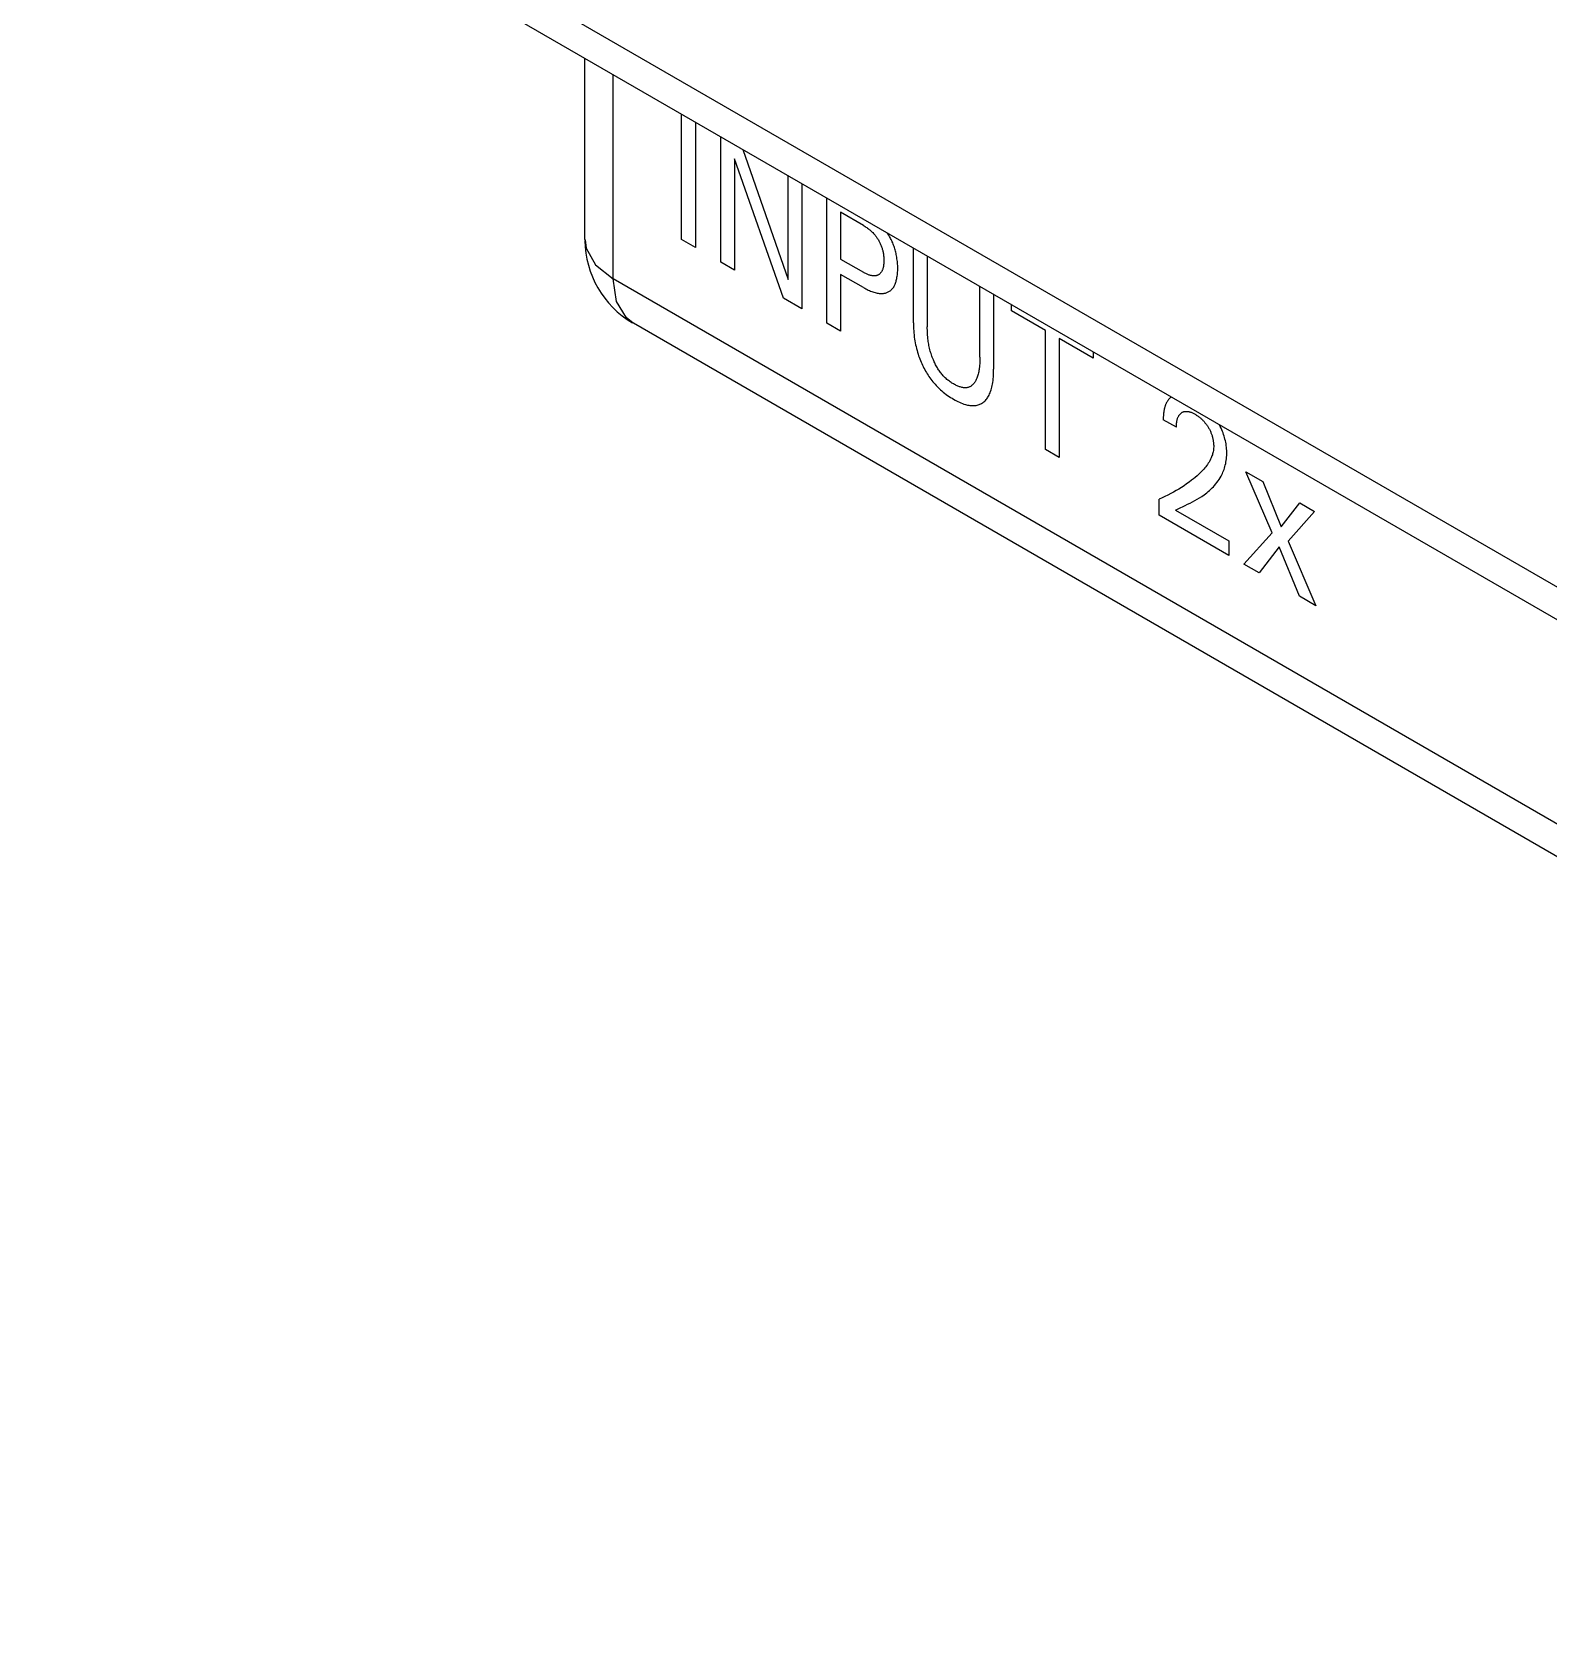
# Model space of a CAD drawing. Extents: x 0 to 420, y 0 to 297.
# Drawn here: x 165.49 to 181.18, y 132.02 to 148.7 of the extents above; entities that cross this region are included whole.
import ezdxf

# ---------------------------------------------------------------- set-up
doc = ezdxf.new("R2010")
doc.units = 0
doc.header["$LTSCALE"] = 23.1
doc.layers.add('40000_ISO', color=7, linetype='CONTINUOUS')

msp = doc.modelspace()

# ---------------------------------------------------------------- linework, layer by layer
at = {"layer": '40000_ISO', "color": 7, "linetype": 'CONTINUOUS'}
for p, q in [((189.18, 138.397), (165.492, 152.073)), ((189.387, 137.939), (165.699, 151.615)), ((171.209, 146.561), (171.209, 148.434)), ((171.502, 146.153), (171.502, 148.264)), ((172.209, 146.561), (172.209, 147.856)), ((172.353, 147.774), (172.353, 146.479)), ((172.615, 146.327), (172.615, 147.622)), ((172.757, 147.396), (172.757, 146.245)), ((173.262, 145.954), (172.757, 147.396)), ((172.842, 147.491), (173.312, 146.149)), ((173.312, 146.149), (173.312, 147.22)), ((173.454, 147.138), (173.454, 145.843)), ((173.71, 145.695), (173.71, 146.99)), ((173.853, 146.843), (173.853, 146.359)), ((174.091, 146.706), (173.853, 146.843)), ((174.091, 146.706), (174.099, 146.701)), ((174.099, 146.701), (174.107, 146.696)), ((174.107, 146.696), (174.116, 146.69)), ((174.116, 146.69), (174.124, 146.685)), ((174.124, 146.685), (174.132, 146.679)), ((174.132, 146.679), (174.141, 146.672)), ((174.141, 146.672), (174.149, 146.666)), ((174.149, 146.666), (174.155, 146.661)), ((171.209, 146.561), (171.21, 146.557)), ((171.21, 146.557), (171.221, 146.472)), ((172.353, 146.479), (172.209, 146.561)), ((174.155, 146.661), (174.162, 146.655)), ((174.162, 146.655), (174.168, 146.65)), ((174.168, 146.65), (174.174, 146.644)), ((174.174, 146.644), (174.181, 146.638)), ((174.181, 146.638), (174.187, 146.632)), ((174.187, 146.632), (174.193, 146.625)), ((174.193, 146.625), (174.199, 146.619)), ((174.199, 146.619), (174.204, 146.612)), ((174.204, 146.612), (174.21, 146.606)), ((174.21, 146.606), (174.215, 146.599)), ((174.215, 146.599), (174.22, 146.592)), ((174.22, 146.592), (174.225, 146.585)), ((174.225, 146.585), (174.23, 146.578)), ((174.23, 146.578), (174.235, 146.571)), ((174.235, 146.571), (174.24, 146.564)), ((174.24, 146.564), (174.244, 146.557)), ((174.244, 146.557), (174.248, 146.549)), ((174.248, 146.549), (174.252, 146.542)), ((174.252, 146.542), (174.256, 146.534)), ((174.256, 146.534), (174.26, 146.527)), ((174.26, 146.527), (174.264, 146.519)), ((174.264, 146.519), (174.267, 146.511)), ((174.267, 146.511), (174.271, 146.503)), ((174.271, 146.503), (174.274, 146.496)), ((174.274, 146.496), (174.277, 146.487)), ((174.346, 146.616), (174.34, 146.627)), ((174.353, 146.605), (174.346, 146.616)), ((174.359, 146.594), (174.353, 146.605)), ((174.365, 146.583), (174.359, 146.594)), ((174.371, 146.571), (174.365, 146.583)), ((174.377, 146.56), (174.371, 146.571)), ((174.382, 146.549), (174.377, 146.56)), ((174.388, 146.537), (174.382, 146.549)), ((174.393, 146.526), (174.388, 146.537)), ((174.397, 146.514), (174.393, 146.526)), ((174.402, 146.502), (174.397, 146.514)), ((174.407, 146.49), (174.402, 146.502)), ((171.221, 146.472), (171.318, 146.3)), ((173.853, 146.359), (174.091, 146.222)), ((174.277, 146.487), (174.28, 146.479)), ((174.28, 146.479), (174.282, 146.471)), ((174.282, 146.471), (174.285, 146.463)), ((174.285, 146.463), (174.287, 146.455)), ((174.287, 146.455), (174.289, 146.447)), ((174.289, 146.447), (174.291, 146.439)), ((174.291, 146.439), (174.293, 146.43)), ((174.293, 146.43), (174.294, 146.422)), ((174.294, 146.422), (174.296, 146.412)), ((174.296, 146.412), (174.297, 146.402)), ((174.297, 146.402), (174.299, 146.392)), ((174.299, 146.392), (174.3, 146.383)), ((174.3, 146.383), (174.3, 146.373)), ((174.3, 146.373), (174.301, 146.363)), ((174.301, 146.363), (174.301, 146.354)), ((174.301, 146.354), (174.301, 146.344)), ((174.301, 146.344), (174.301, 146.335)), ((174.301, 146.335), (174.301, 146.326)), ((174.411, 146.478), (174.407, 146.49)), ((174.415, 146.465), (174.411, 146.478)), ((174.418, 146.453), (174.415, 146.465)), ((174.422, 146.441), (174.418, 146.453)), ((174.425, 146.429), (174.422, 146.441)), ((174.428, 146.417), (174.425, 146.429)), ((174.43, 146.405), (174.428, 146.417)), ((174.432, 146.393), (174.43, 146.405)), ((174.435, 146.378), (174.432, 146.393)), ((174.437, 146.363), (174.435, 146.378)), ((174.439, 146.349), (174.437, 146.363)), ((174.441, 146.334), (174.439, 146.349)), ((174.442, 146.32), (174.441, 146.334)), ((174.607, 145.7), (174.607, 146.472)), ((174.75, 146.389), (174.75, 145.659)), ((171.318, 146.3), (171.502, 146.153)), ((172.757, 146.245), (172.615, 146.327)), ((173.853, 146.201), (173.853, 145.612)), ((174.091, 146.064), (173.853, 146.201)), ((174.098, 146.218), (174.091, 146.222)), ((174.105, 146.214), (174.098, 146.218)), ((174.113, 146.21), (174.105, 146.214)), ((174.12, 146.206), (174.113, 146.21)), ((174.128, 146.203), (174.12, 146.206)), ((174.135, 146.2), (174.128, 146.203)), ((174.142, 146.197), (174.135, 146.2)), ((174.149, 146.194), (174.142, 146.197)), ((174.156, 146.192), (174.149, 146.194)), ((174.162, 146.19), (174.156, 146.192)), ((174.169, 146.189), (174.162, 146.19)), ((174.175, 146.188), (174.169, 146.189)), ((174.181, 146.186), (174.175, 146.188)), ((174.187, 146.186), (174.181, 146.186)), ((174.193, 146.185), (174.187, 146.186)), ((174.199, 146.185), (174.193, 146.185)), ((174.205, 146.185), (174.199, 146.185)), ((174.21, 146.185), (174.205, 146.185)), ((174.216, 146.186), (174.21, 146.185)), ((174.221, 146.187), (174.216, 146.186)), ((174.226, 146.188), (174.221, 146.187)), ((174.231, 146.19), (174.226, 146.188)), ((174.236, 146.191), (174.231, 146.19)), ((174.24, 146.193), (174.236, 146.191)), ((174.245, 146.196), (174.24, 146.193)), ((174.249, 146.198), (174.245, 146.196)), ((174.253, 146.201), (174.249, 146.198)), ((174.257, 146.204), (174.253, 146.201)), ((174.261, 146.207), (174.257, 146.204)), ((174.264, 146.211), (174.261, 146.207)), ((174.268, 146.215), (174.264, 146.211)), ((174.271, 146.219), (174.268, 146.215)), ((174.274, 146.223), (174.271, 146.219)), ((174.277, 146.228), (174.274, 146.223)), ((174.28, 146.233), (174.277, 146.228)), ((174.283, 146.238), (174.28, 146.233)), ((174.285, 146.243), (174.283, 146.238)), ((174.287, 146.249), (174.285, 146.243)), ((174.289, 146.255), (174.287, 146.249)), ((174.291, 146.261), (174.289, 146.255)), ((174.293, 146.267), (174.291, 146.261)), ((174.294, 146.273), (174.293, 146.267)), ((174.296, 146.282), (174.294, 146.273)), ((174.297, 146.29), (174.296, 146.282)), ((174.299, 146.299), (174.297, 146.29)), ((174.3, 146.308), (174.299, 146.299)), ((174.301, 146.326), (174.3, 146.317)), ((174.3, 146.317), (174.3, 146.308)), ((174.435, 146.158), (174.437, 146.171)), ((174.437, 146.171), (174.439, 146.183)), ((174.439, 146.183), (174.441, 146.196)), ((174.441, 146.196), (174.442, 146.209)), ((174.443, 146.306), (174.442, 146.32)), ((174.442, 146.209), (174.443, 146.223)), ((174.444, 146.291), (174.443, 146.306)), ((174.443, 146.223), (174.444, 146.236)), ((174.444, 146.278), (174.444, 146.291)), ((174.444, 146.264), (174.444, 146.278)), ((174.444, 146.25), (174.444, 146.264)), ((174.444, 146.236), (174.444, 146.25)), ((171.537, 145.92), (171.502, 146.153)), ((195.191, 132.477), (171.502, 146.153)), ((174.091, 146.064), (174.103, 146.058)), ((174.103, 146.058), (174.115, 146.051)), ((174.115, 146.051), (174.127, 146.045)), ((174.127, 146.045), (174.14, 146.039)), ((174.14, 146.039), (174.152, 146.033)), ((174.152, 146.033), (174.164, 146.028)), ((174.164, 146.028), (174.176, 146.023)), ((174.176, 146.023), (174.188, 146.019)), ((174.188, 146.019), (174.199, 146.015)), ((174.199, 146.015), (174.21, 146.012)), ((174.21, 146.012), (174.22, 146.009)), ((174.22, 146.009), (174.231, 146.007)), ((174.231, 146.007), (174.241, 146.005)), ((174.241, 146.005), (174.251, 146.004)), ((174.251, 146.004), (174.262, 146.003)), ((174.262, 146.003), (174.271, 146.002)), ((174.271, 146.002), (174.28, 146.003)), ((174.28, 146.003), (174.288, 146.003)), ((174.288, 146.003), (174.296, 146.004)), ((174.296, 146.004), (174.304, 146.005)), ((174.304, 146.005), (174.311, 146.006)), ((174.311, 146.006), (174.319, 146.008)), ((174.319, 146.008), (174.326, 146.01)), ((174.326, 146.01), (174.333, 146.013)), ((174.333, 146.013), (174.34, 146.016)), ((174.34, 146.016), (174.347, 146.019)), ((174.347, 146.019), (174.354, 146.023)), ((174.354, 146.023), (174.36, 146.026)), ((174.36, 146.026), (174.366, 146.031)), ((174.366, 146.031), (174.372, 146.035)), ((174.372, 146.035), (174.378, 146.04)), ((174.378, 146.04), (174.383, 146.046)), ((174.383, 146.046), (174.388, 146.051)), ((174.388, 146.051), (174.393, 146.057)), ((174.393, 146.057), (174.398, 146.063)), ((174.398, 146.063), (174.403, 146.07)), ((174.403, 146.07), (174.407, 146.078)), ((174.407, 146.078), (174.411, 146.085)), ((174.411, 146.085), (174.415, 146.093)), ((174.415, 146.093), (174.419, 146.101)), ((174.419, 146.101), (174.422, 146.11)), ((174.422, 146.11), (174.425, 146.119)), ((174.425, 146.119), (174.428, 146.128)), ((174.428, 146.128), (174.43, 146.137)), ((174.43, 146.137), (174.433, 146.146)), ((174.433, 146.146), (174.435, 146.158)), ((175.295, 145.345), (175.295, 146.075)), ((171.638, 145.75), (171.537, 145.92)), ((173.454, 145.843), (173.262, 145.954)), ((175.437, 145.993), (175.437, 145.221)), ((175.622, 145.822), (175.622, 145.886)), ((171.705, 145.698), (171.638, 145.75)), ((171.71, 145.695), (171.705, 145.698)), ((195.398, 132.019), (171.71, 145.695)), ((173.853, 145.612), (173.71, 145.695)), ((174.607, 145.7), (174.607, 145.68)), ((174.607, 145.68), (174.608, 145.659)), ((175.973, 145.619), (175.622, 145.822)), ((174.608, 145.659), (174.609, 145.638)), ((174.609, 145.638), (174.61, 145.617)), ((174.61, 145.617), (174.612, 145.596)), ((174.612, 145.596), (174.614, 145.575)), ((174.614, 145.575), (174.616, 145.553)), ((174.616, 145.553), (174.619, 145.531)), ((174.619, 145.531), (174.622, 145.512)), ((174.622, 145.512), (174.626, 145.493)), ((174.75, 145.642), (174.75, 145.659)), ((174.751, 145.624), (174.75, 145.642)), ((174.751, 145.607), (174.751, 145.624)), ((174.752, 145.589), (174.751, 145.607)), ((174.754, 145.571), (174.752, 145.589)), ((174.755, 145.554), (174.754, 145.571)), ((174.757, 145.535), (174.755, 145.554)), ((174.759, 145.521), (174.757, 145.535)), ((174.761, 145.507), (174.759, 145.521)), ((174.763, 145.493), (174.761, 145.507)), ((175.973, 144.389), (175.973, 145.619)), ((176.116, 145.537), (176.116, 144.306)), ((176.466, 145.334), (176.116, 145.537)), ((174.626, 145.493), (174.63, 145.473)), ((174.63, 145.473), (174.634, 145.454)), ((174.634, 145.454), (174.639, 145.434)), ((174.639, 145.434), (174.644, 145.415)), ((174.644, 145.415), (174.649, 145.395)), ((174.649, 145.395), (174.655, 145.375)), ((174.655, 145.375), (174.661, 145.359)), ((174.661, 145.359), (174.667, 145.343)), ((174.667, 145.343), (174.673, 145.327)), ((174.766, 145.479), (174.763, 145.493)), ((174.768, 145.465), (174.766, 145.479)), ((174.771, 145.45), (174.768, 145.465)), ((174.774, 145.436), (174.771, 145.45)), ((174.778, 145.421), (174.774, 145.436)), ((174.781, 145.408), (174.778, 145.421)), ((174.785, 145.395), (174.781, 145.408)), ((174.789, 145.382), (174.785, 145.395)), ((174.793, 145.369), (174.789, 145.382)), ((174.798, 145.356), (174.793, 145.369)), ((174.802, 145.343), (174.798, 145.356)), ((174.807, 145.33), (174.802, 145.343)), ((174.813, 145.317), (174.807, 145.33)), ((175.295, 145.345), (175.295, 145.327)), ((175.295, 145.327), (175.295, 145.31)), ((176.466, 145.399), (176.466, 145.334)), ((174.673, 145.327), (174.679, 145.31)), ((174.679, 145.31), (174.686, 145.294)), ((174.686, 145.294), (174.693, 145.278)), ((174.693, 145.278), (174.7, 145.262)), ((174.7, 145.262), (174.708, 145.247)), ((174.708, 145.247), (174.716, 145.231)), ((174.716, 145.231), (174.724, 145.216)), ((174.724, 145.216), (174.732, 145.201)), ((174.732, 145.201), (174.741, 145.186)), ((174.741, 145.186), (174.75, 145.172)), ((174.75, 145.172), (174.759, 145.158)), ((174.817, 145.307), (174.813, 145.317)), ((174.822, 145.296), (174.817, 145.307)), ((174.827, 145.285), (174.822, 145.296)), ((174.832, 145.275), (174.827, 145.285)), ((174.837, 145.264), (174.832, 145.275)), ((174.843, 145.254), (174.837, 145.264)), ((174.849, 145.244), (174.843, 145.254)), ((174.855, 145.234), (174.849, 145.244)), ((174.861, 145.224), (174.855, 145.234)), ((174.867, 145.214), (174.861, 145.224)), ((174.874, 145.205), (174.867, 145.214)), ((174.88, 145.196), (174.874, 145.205)), ((174.887, 145.187), (174.88, 145.196)), ((174.894, 145.178), (174.887, 145.187)), ((174.901, 145.17), (174.894, 145.178)), ((174.908, 145.161), (174.901, 145.17)), ((174.915, 145.153), (174.908, 145.161)), ((175.277, 145.17), (175.274, 145.159)), ((175.28, 145.182), (175.277, 145.17)), ((175.282, 145.193), (175.28, 145.182)), ((175.285, 145.205), (175.282, 145.193)), ((175.287, 145.216), (175.285, 145.205)), ((175.288, 145.228), (175.287, 145.216)), ((175.29, 145.244), (175.288, 145.228)), ((175.292, 145.261), (175.29, 145.244)), ((175.293, 145.277), (175.292, 145.261)), ((175.294, 145.294), (175.293, 145.277)), ((175.295, 145.31), (175.294, 145.294)), ((175.435, 145.141), (175.436, 145.161)), ((175.436, 145.161), (175.437, 145.181)), ((175.437, 145.201), (175.437, 145.221)), ((175.437, 145.181), (175.437, 145.201)), ((174.759, 145.158), (174.768, 145.144)), ((174.768, 145.144), (174.778, 145.13)), ((174.778, 145.13), (174.788, 145.116)), ((174.788, 145.116), (174.798, 145.103)), ((174.798, 145.103), (174.809, 145.09)), ((174.809, 145.09), (174.82, 145.077)), ((174.82, 145.077), (174.831, 145.065)), ((174.831, 145.065), (174.842, 145.052)), ((174.842, 145.052), (174.853, 145.04)), ((174.853, 145.04), (174.865, 145.029)), ((174.865, 145.029), (174.877, 145.018)), ((174.877, 145.018), (174.888, 145.007)), ((174.888, 145.007), (174.9, 144.996)), ((174.9, 144.996), (174.915, 144.984)), ((174.922, 145.145), (174.915, 145.153)), ((174.93, 145.138), (174.922, 145.145)), ((174.937, 145.131), (174.93, 145.138)), ((174.946, 145.123), (174.937, 145.131)), ((174.954, 145.115), (174.946, 145.123)), ((174.963, 145.108), (174.954, 145.115)), ((174.971, 145.102), (174.963, 145.108)), ((174.98, 145.095), (174.971, 145.102)), ((174.988, 145.089), (174.98, 145.095)), ((174.997, 145.083), (174.988, 145.089)), ((175.006, 145.077), (174.997, 145.083)), ((175.014, 145.072), (175.006, 145.077)), ((175.023, 145.067), (175.014, 145.072)), ((175.032, 145.062), (175.023, 145.067)), ((175.041, 145.057), (175.032, 145.062)), ((175.049, 145.053), (175.041, 145.057)), ((175.058, 145.049), (175.049, 145.053)), ((175.067, 145.045), (175.058, 145.049)), ((175.075, 145.042), (175.067, 145.045)), ((175.084, 145.038), (175.075, 145.042)), ((175.092, 145.036), (175.084, 145.038)), ((175.101, 145.033), (175.092, 145.036)), ((175.109, 145.031), (175.101, 145.033)), ((175.117, 145.03), (175.109, 145.031)), ((175.124, 145.029), (175.117, 145.03)), ((175.131, 145.028), (175.124, 145.029)), ((175.139, 145.028), (175.131, 145.028)), ((175.146, 145.028), (175.139, 145.028)), ((175.153, 145.028), (175.146, 145.028)), ((175.16, 145.029), (175.153, 145.028)), ((175.166, 145.03), (175.16, 145.029)), ((175.173, 145.032), (175.166, 145.03)), ((175.179, 145.034), (175.173, 145.032)), ((175.186, 145.036), (175.179, 145.034)), ((175.192, 145.039), (175.186, 145.036)), ((175.198, 145.042), (175.192, 145.039)), ((175.203, 145.046), (175.198, 145.042)), ((175.209, 145.05), (175.203, 145.046)), ((175.214, 145.054), (175.209, 145.05)), ((175.219, 145.059), (175.214, 145.054)), ((175.224, 145.064), (175.219, 145.059)), ((175.229, 145.069), (175.224, 145.064)), ((175.234, 145.074), (175.229, 145.069)), ((175.239, 145.081), (175.234, 145.074)), ((175.244, 145.088), (175.239, 145.081)), ((175.248, 145.096), (175.244, 145.088)), ((175.253, 145.104), (175.248, 145.096)), ((175.257, 145.112), (175.253, 145.104)), ((175.261, 145.12), (175.257, 145.112)), ((175.264, 145.129), (175.261, 145.12)), ((175.268, 145.138), (175.264, 145.129)), ((175.271, 145.149), (175.268, 145.138)), ((175.274, 145.159), (175.271, 145.149)), ((175.406, 144.991), (175.411, 145.005)), ((175.411, 145.005), (175.415, 145.02)), ((175.415, 145.02), (175.419, 145.035)), ((175.419, 145.035), (175.422, 145.05)), ((175.422, 145.05), (175.425, 145.066)), ((175.425, 145.066), (175.428, 145.084)), ((175.428, 145.084), (175.431, 145.103)), ((175.431, 145.103), (175.433, 145.122)), ((175.433, 145.122), (175.435, 145.141)), ((174.915, 144.984), (174.93, 144.972)), ((174.93, 144.972), (174.946, 144.96)), ((174.946, 144.96), (174.961, 144.949)), ((174.961, 144.949), (174.976, 144.938)), ((174.976, 144.938), (174.992, 144.928)), ((174.992, 144.928), (175.007, 144.919)), ((175.007, 144.919), (175.022, 144.91)), ((175.022, 144.91), (175.038, 144.901)), ((175.038, 144.901), (175.053, 144.893)), ((175.053, 144.893), (175.068, 144.885)), ((175.068, 144.885), (175.084, 144.878)), ((175.084, 144.878), (175.099, 144.871)), ((175.099, 144.871), (175.114, 144.865)), ((175.114, 144.865), (175.129, 144.86)), ((175.129, 144.86), (175.144, 144.855)), ((175.144, 144.855), (175.156, 144.852)), ((175.156, 144.852), (175.168, 144.849)), ((175.168, 144.849), (175.18, 144.847)), ((175.18, 144.847), (175.191, 144.845)), ((175.191, 144.845), (175.203, 144.844)), ((175.203, 144.844), (175.214, 144.843)), ((175.214, 144.843), (175.225, 144.843)), ((175.225, 144.843), (175.236, 144.843)), ((175.236, 144.843), (175.246, 144.844)), ((175.246, 144.844), (175.257, 144.846)), ((175.257, 144.846), (175.267, 144.848)), ((175.267, 144.848), (175.276, 144.851)), ((175.276, 144.851), (175.286, 144.854)), ((175.286, 144.854), (175.295, 144.857)), ((175.295, 144.857), (175.304, 144.861)), ((175.304, 144.861), (175.312, 144.866)), ((175.312, 144.866), (175.321, 144.871)), ((175.321, 144.871), (175.329, 144.877)), ((175.329, 144.877), (175.337, 144.883)), ((175.337, 144.883), (175.345, 144.89)), ((175.345, 144.89), (175.352, 144.898)), ((175.352, 144.898), (175.359, 144.906)), ((175.359, 144.906), (175.366, 144.914)), ((175.366, 144.914), (175.372, 144.923)), ((175.372, 144.923), (175.378, 144.932)), ((175.378, 144.932), (175.384, 144.941)), ((175.384, 144.941), (175.389, 144.951)), ((175.389, 144.951), (175.395, 144.964)), ((175.395, 144.964), (175.401, 144.977)), ((175.401, 144.977), (175.406, 144.991)), ((177.208, 144.832), (177.207, 144.827)), ((177.21, 144.838), (177.208, 144.832)), ((177.212, 144.844), (177.21, 144.838)), ((177.214, 144.849), (177.212, 144.844)), ((177.216, 144.855), (177.214, 144.849)), ((177.218, 144.86), (177.216, 144.855)), ((177.221, 144.865), (177.218, 144.86)), ((177.223, 144.87), (177.221, 144.865)), ((177.226, 144.875), (177.223, 144.87)), ((177.228, 144.88), (177.226, 144.875)), ((177.231, 144.884), (177.228, 144.88)), ((177.234, 144.889), (177.231, 144.884)), ((177.237, 144.893), (177.234, 144.889)), ((177.24, 144.897), (177.237, 144.893)), ((177.243, 144.901), (177.24, 144.897)), ((177.246, 144.905), (177.243, 144.901)), ((177.249, 144.909), (177.246, 144.905)), ((177.253, 144.913), (177.249, 144.909)), ((177.256, 144.916), (177.253, 144.913)), ((177.26, 144.92), (177.256, 144.916)), ((177.264, 144.923), (177.26, 144.92)), ((177.268, 144.926), (177.264, 144.923)), ((177.271, 144.929), (177.268, 144.926)), ((177.275, 144.932), (177.271, 144.929)), ((177.193, 144.736), (177.192, 144.729)), ((177.192, 144.729), (177.192, 144.721)), ((177.192, 144.721), (177.192, 144.714)), ((177.192, 144.714), (177.192, 144.706)), ((177.192, 144.706), (177.192, 144.698)), ((177.327, 144.62), (177.192, 144.698)), ((177.194, 144.751), (177.193, 144.744)), ((177.193, 144.744), (177.193, 144.736)), ((177.195, 144.766), (177.194, 144.759)), ((177.194, 144.759), (177.194, 144.751)), ((177.196, 144.774), (177.195, 144.766)), ((177.197, 144.781), (177.196, 144.774)), ((177.198, 144.788), (177.197, 144.781)), ((177.2, 144.795), (177.198, 144.788)), ((177.201, 144.802), (177.2, 144.795)), ((177.202, 144.809), (177.201, 144.802)), ((177.204, 144.815), (177.202, 144.809)), ((177.205, 144.821), (177.204, 144.815)), ((177.207, 144.827), (177.205, 144.821)), ((177.329, 144.654), (177.33, 144.663)), ((177.33, 144.663), (177.331, 144.671)), ((177.331, 144.671), (177.332, 144.679)), ((177.332, 144.679), (177.333, 144.687)), ((177.333, 144.687), (177.335, 144.694)), ((177.335, 144.694), (177.336, 144.701)), ((177.336, 144.701), (177.338, 144.707)), ((177.338, 144.707), (177.34, 144.714)), ((177.34, 144.714), (177.343, 144.72)), ((177.343, 144.72), (177.345, 144.726)), ((177.345, 144.726), (177.348, 144.731)), ((177.348, 144.731), (177.351, 144.737)), ((177.351, 144.737), (177.354, 144.741)), ((177.354, 144.741), (177.356, 144.745)), ((177.356, 144.745), (177.359, 144.749)), ((177.359, 144.749), (177.363, 144.753)), ((177.363, 144.753), (177.366, 144.757)), ((177.366, 144.757), (177.369, 144.76)), ((177.369, 144.76), (177.373, 144.763)), ((177.373, 144.763), (177.377, 144.766)), ((177.377, 144.766), (177.38, 144.769)), ((177.38, 144.769), (177.384, 144.772)), ((177.384, 144.772), (177.388, 144.774)), ((177.388, 144.774), (177.392, 144.776)), ((177.392, 144.776), (177.397, 144.778)), ((177.397, 144.778), (177.401, 144.779)), ((177.401, 144.779), (177.405, 144.781)), ((177.405, 144.781), (177.41, 144.782)), ((177.41, 144.782), (177.415, 144.783)), ((177.415, 144.783), (177.419, 144.783)), ((177.419, 144.783), (177.424, 144.784)), ((177.424, 144.784), (177.429, 144.784)), ((177.429, 144.784), (177.434, 144.784)), ((177.434, 144.784), (177.439, 144.783)), ((177.439, 144.783), (177.445, 144.783)), ((177.445, 144.783), (177.45, 144.782)), ((177.45, 144.782), (177.455, 144.781)), ((177.455, 144.781), (177.461, 144.78)), ((177.461, 144.78), (177.466, 144.778)), ((177.466, 144.778), (177.473, 144.776)), ((177.473, 144.776), (177.479, 144.774)), ((177.479, 144.774), (177.486, 144.771)), ((177.486, 144.771), (177.493, 144.768)), ((177.493, 144.768), (177.5, 144.765)), ((177.5, 144.765), (177.506, 144.762)), ((177.506, 144.762), (177.513, 144.758)), ((177.513, 144.758), (177.52, 144.754)), ((177.52, 144.754), (177.527, 144.751)), ((177.527, 144.751), (177.533, 144.746)), ((177.533, 144.746), (177.54, 144.742)), ((177.54, 144.742), (177.547, 144.738)), ((177.547, 144.738), (177.553, 144.733)), ((177.553, 144.733), (177.56, 144.728)), ((177.56, 144.728), (177.566, 144.723)), ((177.566, 144.723), (177.573, 144.718)), ((177.573, 144.718), (177.579, 144.713)), ((177.579, 144.713), (177.585, 144.708)), ((177.585, 144.708), (177.59, 144.702)), ((177.59, 144.702), (177.596, 144.697)), ((177.596, 144.697), (177.602, 144.691)), ((177.602, 144.691), (177.607, 144.685)), ((177.607, 144.685), (177.613, 144.679)), ((177.613, 144.679), (177.618, 144.673)), ((177.618, 144.673), (177.623, 144.667)), ((177.623, 144.667), (177.628, 144.66)), ((177.628, 144.66), (177.633, 144.654)), ((177.327, 144.629), (177.328, 144.637)), ((177.327, 144.62), (177.327, 144.629)), ((177.328, 144.646), (177.329, 144.654)), ((177.328, 144.637), (177.328, 144.646)), ((177.633, 144.654), (177.638, 144.647)), ((177.638, 144.647), (177.643, 144.641)), ((177.643, 144.641), (177.648, 144.634)), ((177.648, 144.634), (177.652, 144.627)), ((177.652, 144.627), (177.656, 144.62)), ((177.656, 144.62), (177.661, 144.613)), ((177.661, 144.613), (177.664, 144.606)), ((177.664, 144.606), (177.668, 144.599)), ((177.668, 144.599), (177.672, 144.592)), ((177.672, 144.592), (177.675, 144.585)), ((177.675, 144.585), (177.679, 144.578)), ((177.679, 144.578), (177.682, 144.57)), ((177.682, 144.57), (177.685, 144.563)), ((177.685, 144.563), (177.688, 144.556)), ((177.688, 144.556), (177.691, 144.548)), ((177.691, 144.548), (177.693, 144.541)), ((177.693, 144.541), (177.696, 144.533)), ((177.696, 144.533), (177.698, 144.526)), ((177.698, 144.526), (177.7, 144.518)), ((177.7, 144.518), (177.702, 144.511)), ((177.702, 144.511), (177.704, 144.503)), ((177.704, 144.503), (177.705, 144.496)), ((177.705, 144.496), (177.707, 144.488)), ((177.781, 144.628), (177.772, 144.645)), ((177.789, 144.611), (177.781, 144.628)), ((177.797, 144.594), (177.789, 144.611)), ((177.804, 144.577), (177.797, 144.594)), ((177.811, 144.561), (177.804, 144.577)), ((177.816, 144.544), (177.811, 144.561)), ((177.821, 144.528), (177.816, 144.544)), ((177.826, 144.512), (177.821, 144.528)), ((177.83, 144.496), (177.826, 144.512)), ((177.834, 144.48), (177.83, 144.496)), ((176.116, 144.306), (175.973, 144.389)), ((177.699, 144.334), (177.695, 144.323)), ((177.702, 144.345), (177.699, 144.334)), ((177.705, 144.356), (177.702, 144.345)), ((177.708, 144.367), (177.705, 144.356)), ((177.707, 144.488), (177.708, 144.48)), ((177.708, 144.48), (177.709, 144.472)), ((177.71, 144.379), (177.708, 144.367)), ((177.709, 144.472), (177.71, 144.464)), ((177.71, 144.464), (177.711, 144.456)), ((177.711, 144.392), (177.71, 144.379)), ((177.711, 144.456), (177.712, 144.448)), ((177.712, 144.404), (177.711, 144.392)), ((177.712, 144.448), (177.712, 144.44)), ((177.712, 144.44), (177.713, 144.432)), ((177.713, 144.417), (177.712, 144.404)), ((177.713, 144.432), (177.713, 144.424)), ((177.713, 144.424), (177.713, 144.417)), ((177.837, 144.464), (177.834, 144.48)), ((177.841, 144.447), (177.837, 144.464)), ((177.843, 144.43), (177.841, 144.447)), ((177.845, 144.412), (177.843, 144.43)), ((177.847, 144.396), (177.845, 144.412)), ((177.848, 144.379), (177.847, 144.396)), ((177.847, 144.311), (177.848, 144.329)), ((177.848, 144.363), (177.848, 144.379)), ((177.848, 144.347), (177.848, 144.363)), ((177.848, 144.329), (177.848, 144.347)), ((177.594, 144.169), (177.577, 144.151)), ((177.611, 144.187), (177.594, 144.169)), ((177.621, 144.199), (177.611, 144.187)), ((177.631, 144.21), (177.621, 144.199)), ((177.64, 144.222), (177.631, 144.21)), ((177.649, 144.234), (177.64, 144.222)), ((177.657, 144.247), (177.649, 144.234)), ((177.666, 144.26), (177.657, 144.247)), ((177.673, 144.274), (177.666, 144.26)), ((177.681, 144.288), (177.673, 144.274)), ((177.687, 144.303), (177.681, 144.288)), ((177.692, 144.313), (177.687, 144.303)), ((177.695, 144.323), (177.692, 144.313)), ((177.809, 144.155), (177.814, 144.169)), ((177.814, 144.169), (177.82, 144.184)), ((177.82, 144.184), (177.825, 144.198)), ((177.825, 144.198), (177.829, 144.213)), ((177.829, 144.213), (177.833, 144.229)), ((177.833, 144.229), (177.837, 144.244)), ((177.837, 144.244), (177.84, 144.26)), ((177.84, 144.26), (177.843, 144.277)), ((177.843, 144.277), (177.845, 144.294)), ((177.845, 144.294), (177.847, 144.311)), ((177.381, 143.998), (177.353, 143.981)), ((177.407, 144.015), (177.381, 143.998)), ((177.433, 144.033), (177.407, 144.015)), ((177.459, 144.051), (177.433, 144.033)), ((177.485, 144.071), (177.459, 144.051)), ((177.504, 144.086), (177.485, 144.071)), ((177.523, 144.101), (177.504, 144.086)), ((177.541, 144.117), (177.523, 144.101)), ((177.559, 144.134), (177.541, 144.117)), ((177.577, 144.151), (177.559, 144.134)), ((177.698, 143.992), (177.711, 144.005)), ((177.711, 144.005), (177.723, 144.019)), ((177.723, 144.019), (177.736, 144.034)), ((177.736, 144.034), (177.747, 144.049)), ((177.747, 144.049), (177.759, 144.065)), ((177.759, 144.065), (177.769, 144.081)), ((177.769, 144.081), (177.78, 144.098)), ((177.78, 144.098), (177.79, 144.115)), ((177.79, 144.115), (177.796, 144.128)), ((177.796, 144.128), (177.803, 144.142)), ((177.803, 144.142), (177.809, 144.155)), ((178.319, 143.529), (178.046, 144.159)), ((178.046, 144.159), (178.222, 144.057)), ((178.222, 144.057), (178.411, 143.591)), ((177.179, 143.889), (177.149, 143.876)), ((177.149, 143.71), (177.149, 143.876)), ((177.209, 143.903), (177.179, 143.889)), ((177.239, 143.918), (177.209, 143.903)), ((177.269, 143.933), (177.239, 143.918)), ((177.297, 143.948), (177.269, 143.933)), ((177.325, 143.964), (177.297, 143.948)), ((177.353, 143.981), (177.325, 143.964)), ((177.443, 143.823), (177.468, 143.836)), ((177.468, 143.836), (177.493, 143.848)), ((177.493, 143.848), (177.518, 143.862)), ((177.518, 143.862), (177.542, 143.876)), ((177.542, 143.876), (177.566, 143.89)), ((177.566, 143.89), (177.59, 143.905)), ((177.59, 143.905), (177.613, 143.921)), ((177.613, 143.921), (177.628, 143.932)), ((177.628, 143.932), (177.643, 143.943)), ((177.643, 143.943), (177.657, 143.954)), ((177.657, 143.954), (177.671, 143.967)), ((177.671, 143.967), (177.685, 143.979)), ((177.685, 143.979), (177.698, 143.992)), ((178.411, 143.591), (178.603, 143.837)), ((178.603, 143.837), (178.757, 143.748)), ((177.87, 143.293), (177.149, 143.71)), ((177.319, 143.763), (177.344, 143.775)), ((177.319, 143.763), (177.87, 143.445)), ((177.344, 143.775), (177.418, 143.811)), ((177.418, 143.811), (177.443, 143.823)), ((178.757, 143.748), (178.484, 143.443)), ((178.026, 143.203), (178.319, 143.529)), ((177.87, 143.445), (177.87, 143.293)), ((178.39, 143.384), (178.183, 143.113)), ((178.599, 142.872), (178.39, 143.384)), ((178.484, 143.443), (178.769, 142.774)), ((178.183, 143.113), (178.026, 143.203)), ((178.769, 142.774), (178.599, 142.872))]:
    msp.add_line(p, q, dxfattribs=at)
msp.add_arc((172.209, 146.561), 1, 180.5449, 239.4554, dxfattribs=at)

doc.saveas('drawing.dxf')
